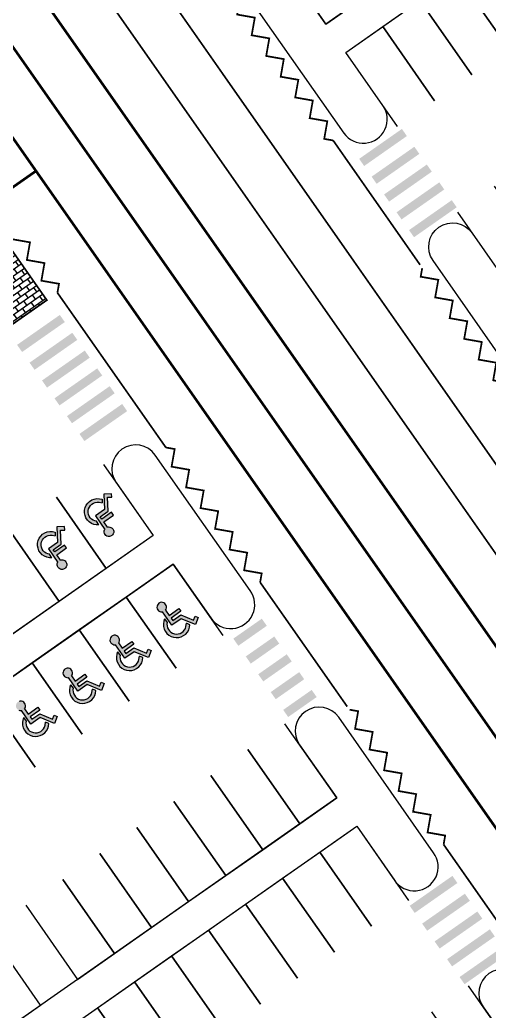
# Model space of a CAD drawing. Header units: millimetres. Extents: x 152904052 to 153933663, y 538271515 to 539240469.
# Drawn here: x 153360287 to 153387283, y 538598408 to 538655400 of the extents above; entities that cross this region are included whole.
import ezdxf

# ---------------------------------------------------------------- set-up
doc = ezdxf.new("R2010")
doc.units = ezdxf.units.MM
doc.layers.add('SCHM', color=9, linetype='Continuous')

msp = doc.modelspace()

# ---------------------------------------------------------------- hatches: boundary and pattern name
at = {"layer": 'SCHM'}
h = msp.add_hatch(dxfattribs=at)
h.set_pattern_fill('AR-B816', color=256, scale=1.5, angle=35, style=0)
h.set_pattern_definition([(35, (153148155.48, 538533342.43), (-174.8261, 249.67754), []), (125, (153148155.48, 538533342.43), (-424.50364, 74.85145), [304.8, -304.8])])
h.paths.add_polyline_path([(153349099.9, 538637046.8), (153348755.7, 538637538.3), (153348526, 538637377.4), (153352010.4, 538632401), (153361840.3, 538639284), (153358355.8, 538644260.3), (153357902.8, 538643943.1), (153358160.9, 538643574.5), (153356567.6, 538642458.9), (153354149.9, 538640766), (153354235.9, 538640643.1)])
h.paths.add_polyline_path([(153343851.6, 538644542), (153343974.5, 538644628.1), (153343759.4, 538644935.2), (153343406.8, 538644688.3), (153348526, 538637377.4), (153348755.7, 538637538.3)])
h.paths.add_polyline_path([(153339084.8, 538651611.3), (153338732.1, 538651364.4), (153343406.8, 538644688.3), (153343759.4, 538644935.2)])
h.paths.add_polyline_path([(153348074.4, 538658943.6), (153347050.9, 538658226.9), (153347323.3, 538657837.8), (153347855.8, 538658210.6), (153348070.9, 538657903.5), (153348562, 538658247.3)])
h.paths.add_polyline_path([(153345084.9, 538656850.3), (153338941.3, 538652548.5), (153339213.7, 538652159.4), (153345357.4, 538656461.2)])
h.paths.add_polyline_path([(153353236.6, 538651571.2), (153352783.6, 538651254), (153352998.7, 538650946.9), (153353942.2, 538649599.4), (153354630.5, 538648616.4), (153355261.5, 538647715.3), (153355892.4, 538646814.2), (153356523.3, 538645913.2), (153357211.6, 538644930.2), (153357902.8, 538643943.1), (153358355.8, 538644260.3)])
h.paths.add_polyline_path([(153348562, 538658247.3), (153348070.9, 538657903.5), (153352783.6, 538651254), (153353236.6, 538651571.2)])
for points in [[(153365590.9, 538626181.1), (153365639.3, 538626128.3), (153365672.3, 538626064.9), (153365687.8, 538625995), (153365684.7, 538625923.5), (153365663.1, 538625855.2), (153365624.7, 538625794.9), (153365571.9, 538625746.5), (153365508.4, 538625713.5), (153365438.6, 538625698), (153365367.1, 538625701.1), (153365298.8, 538625722.6), (153365238.5, 538625761.1), (153365190.1, 538625813.9), (153365157.1, 538625877.3), (153365141.6, 538625947.2), (153365144.7, 538626018.7), (153365166.2, 538626087), (153365177, 538626103.8), (153364633.3, 538626880.3), (153365165.2, 538627252.7), (153365127.7, 538628138.9), (153365564.9, 538628157.4), (153365573.1, 538627962.7), (153365330.6, 538627952.5), (153365364.4, 538627154.3), (153364904.6, 538626832.4), (153364998.3, 538626698.7), (153365564.6, 538627095.2), (153365679.9, 538626930.5), (153365113.6, 538626534), (153365326.5, 538626229.9), (153365390.8, 538626244.2), (153365462.3, 538626241.1), (153365530.5, 538626219.6)], [(153364602.4, 538626590.2), (153364690.9, 538626571.8), (153364837.7, 538626362.2), (153364687.6, 538626363.3), (153364540.7, 538626393.9), (153364402.7, 538626452.7), (153364279, 538626537.6), (153364174.4, 538626645.2), (153364093, 538626771.2), (153364037.9, 538626910.8), (153364011.4, 538627058.5), (153364014.5, 538627208.5), (153364046.9, 538627355), (153364107.6, 538627492.2), (153364194.1, 538627614.8), (153364303, 538627718.1), (153364430.1, 538627797.8), (153364570.4, 538627851.1), (153364718.4, 538627875.7), (153364868.4, 538627870.7), (153365014.4, 538627836.3), (153365023.4, 538627623.7), (153364841.2, 538627666.7), (153364731.9, 538627670.3), (153364624, 538627652.4), (153364521.8, 538627613.6), (153364429.1, 538627555.4), (153364349.8, 538627480.2), (153364286.7, 538627390.8), (153364242.5, 538627290.8), (153364218.8, 538627184), (153364216.6, 538627074.7), (153364235.9, 538626967), (153364276, 538626865.3), (153364335.4, 538626773.4), (153364411.6, 538626695), (153364501.8, 538626633.1)], [(153362887.7, 538624288.3), (153362936.1, 538624235.5), (153362969.1, 538624172.1), (153362984.6, 538624102.2), (153362981.5, 538624030.7), (153362959.9, 538623962.4), (153362921.5, 538623902.1), (153362868.7, 538623853.7), (153362805.2, 538623820.7), (153362735.4, 538623805.2), (153362663.9, 538623808.3), (153362595.6, 538623829.8), (153362535.3, 538623868.3), (153362486.9, 538623921.1), (153362453.9, 538623984.5), (153362438.4, 538624054.4), (153362441.5, 538624125.9), (153362463, 538624194.2), (153362473.8, 538624211), (153361930.1, 538624987.5), (153362462, 538625359.9), (153362424.5, 538626246.1), (153362861.7, 538626264.6), (153362869.9, 538626069.9), (153362627.4, 538626059.7), (153362661.2, 538625261.5), (153362201.4, 538624939.6), (153362295.1, 538624805.8), (153362861.4, 538625202.3), (153362976.7, 538625037.7), (153362410.4, 538624641.2), (153362623.3, 538624337.1), (153362687.6, 538624351.4), (153362759.1, 538624348.3), (153362827.3, 538624326.8)], [(153361899.2, 538624697.4), (153361987.7, 538624679), (153362134.5, 538624469.4), (153361984.4, 538624470.5), (153361837.5, 538624501), (153361699.5, 538624559.9), (153361575.8, 538624644.8), (153361471.2, 538624752.4), (153361389.8, 538624878.4), (153361334.7, 538625018), (153361308.2, 538625165.7), (153361311.2, 538625315.7), (153361343.7, 538625462.2), (153361404.4, 538625599.4), (153361490.9, 538625722), (153361599.8, 538625825.3), (153361726.9, 538625905), (153361867.2, 538625958.3), (153362015.2, 538625982.9), (153362165.1, 538625977.9), (153362311.2, 538625943.5), (153362320.2, 538625730.9), (153362138, 538625773.9), (153362028.7, 538625777.5), (153361920.8, 538625759.6), (153361818.6, 538625720.8), (153361725.9, 538625662.6), (153361646.5, 538625587.4), (153361583.5, 538625498), (153361539.3, 538625398), (153361515.6, 538625291.2), (153361513.4, 538625181.9), (153361532.7, 538625074.2), (153361572.8, 538624972.5), (153361632.2, 538624880.6), (153361708.4, 538624802.2), (153361798.6, 538624740.3)], [(153368705.1, 538621733.5), (153368672.1, 538621797), (153368623.7, 538621849.8), (153368563.4, 538621888.2), (153368495.1, 538621909.7), (153368423.6, 538621912.9), (153368353.8, 538621897.4), (153368290.3, 538621864.3), (153368237.5, 538621816), (153368199.1, 538621755.6), (153368177.5, 538621687.4), (153368174.4, 538621615.9), (153368189.9, 538621546), (153368223, 538621482.5), (153368271.3, 538621429.8), (153368331.7, 538621391.3), (153368399.9, 538621369.8), (153368471.4, 538621366.7), (153368490.9, 538621371), (153369034.6, 538620594.6), (153369566.5, 538620967), (153370386.4, 538620628.7), (153370553.3, 538621033.1), (153370373.2, 538621107.4), (153370280.6, 538620883.1), (153369542.2, 538621187.8), (153369082.5, 538620865.9), (153368988.8, 538620999.7), (153369555, 538621396.2), (153369439.7, 538621560.8), (153368873.5, 538621164.3), (153368660.6, 538621468.4), (153368696, 538621523.9), (153368717.5, 538621592.2), (153368720.6, 538621663.7)], [(153368751.5, 538620664.7), (153368764.4, 538620754.2), (153368617.6, 538620963.8), (153368567.4, 538620822.4), (153368545.9, 538620673.9), (153368554, 538620524.1), (153368591.5, 538620378.8), (153368656.7, 538620243.7), (153368747.3, 538620124.1), (153368859.7, 538620024.6), (153368989.4, 538619949.2), (153369131.4, 538619900.8), (153369280.2, 538619881.2), (153369429.9, 538619891.3), (153369574.7, 538619930.6), (153369708.9, 538619997.6), (153369827.3, 538620089.8), (153369925.3, 538620203.4), (153369999.1, 538620334.1), (153370045.7, 538620476.7), (153370063.3, 538620625.7), (153369866.7, 538620706.8), (153369844.7, 538620521), (153369810.7, 538620417), (153369757, 538620321.7), (153369685.5, 538620238.9), (153369599.2, 538620171.8), (153369501.4, 538620122.9), (153369395.8, 538620094.2), (153369286.7, 538620086.9), (153369178.3, 538620101.2), (153369074.8, 538620136.5), (153368980.2, 538620191.5), (153368898.3, 538620264), (153368832.3, 538620351.1), (153368784.7, 538620449.6), (153368757.4, 538620555.5)], [(153366001.9, 538619840.7), (153365968.9, 538619904.2), (153365920.5, 538619957), (153365860.2, 538619995.4), (153365791.9, 538620016.9), (153365720.4, 538620020.1), (153365650.6, 538620004.6), (153365587.1, 538619971.5), (153365534.3, 538619923.2), (153365495.9, 538619862.8), (153365474.3, 538619794.6), (153365471.2, 538619723.1), (153365486.7, 538619653.2), (153365519.8, 538619589.7), (153365568.1, 538619536.9), (153365628.5, 538619498.5), (153365696.7, 538619477), (153365768.2, 538619473.9), (153365787.7, 538619478.2), (153366331.4, 538618701.8), (153366863.3, 538619074.2), (153367683.2, 538618735.8), (153367850.1, 538619140.3), (153367670, 538619214.6), (153367577.4, 538618990.3), (153366839, 538619295), (153366379.2, 538618973.1), (153366285.6, 538619106.8), (153366851.8, 538619503.3), (153366736.5, 538619668), (153366170.3, 538619271.5), (153365957.4, 538619575.6), (153365992.8, 538619631.1), (153366014.3, 538619699.4), (153366017.4, 538619770.9)], [(153366048.3, 538618771.9), (153366061.2, 538618861.4), (153365914.4, 538619071), (153365864.2, 538618929.6), (153365842.7, 538618781.1), (153365850.8, 538618631.3), (153365888.2, 538618486), (153365953.5, 538618350.9), (153366044.1, 538618231.3), (153366156.5, 538618131.8), (153366286.2, 538618056.4), (153366428.2, 538618008), (153366577, 538617988.4), (153366726.7, 538617998.5), (153366871.5, 538618037.8), (153367005.7, 538618104.8), (153367124.1, 538618196.9), (153367222.1, 538618310.6), (153367295.9, 538618441.2), (153367342.5, 538618583.9), (153367360.1, 538618732.9), (153367163.5, 538618814), (153367141.5, 538618628.1), (153367107.5, 538618524.2), (153367053.8, 538618428.9), (153366982.3, 538618346.1), (153366896, 538618279), (153366798.2, 538618230.1), (153366692.6, 538618201.4), (153366583.5, 538618194.1), (153366475.1, 538618208.4), (153366371.6, 538618243.7), (153366277, 538618298.7), (153366195.1, 538618371.1), (153366129.1, 538618458.3), (153366081.5, 538618556.8), (153366054.2, 538618662.7)], [(153363298.7, 538617947.9), (153363265.7, 538618011.4), (153363217.3, 538618064.2), (153363157, 538618102.6), (153363088.7, 538618124.1), (153363017.2, 538618127.3), (153362947.4, 538618111.8), (153362883.9, 538618078.7), (153362831.1, 538618030.4), (153362792.7, 538617970), (153362771.1, 538617901.8), (153362768, 538617830.3), (153362783.5, 538617760.4), (153362816.6, 538617696.9), (153362864.9, 538617644.1), (153362925.3, 538617605.7), (153362993.5, 538617584.2), (153363065, 538617581.1), (153363084.5, 538617585.4), (153363628.2, 538616809), (153364160.1, 538617181.4), (153364980, 538616843), (153365146.9, 538617247.5), (153364966.8, 538617321.8), (153364874.2, 538617097.4), (153364135.8, 538617402.2), (153363676, 538617080.3), (153363582.4, 538617214), (153364148.6, 538617610.5), (153364033.3, 538617775.2), (153363467.1, 538617378.7), (153363254.2, 538617682.7), (153363289.6, 538617738.3), (153363311.1, 538617806.5), (153363314.2, 538617878)], [(153363345.1, 538616879.1), (153363358, 538616968.6), (153363211.2, 538617178.2), (153363161, 538617036.8), (153363139.5, 538616888.3), (153363147.6, 538616738.5), (153363185, 538616593.2), (153363250.3, 538616458.1), (153363340.9, 538616338.5), (153363453.3, 538616239), (153363583, 538616163.6), (153363725, 538616115.1), (153363873.8, 538616095.6), (153364023.5, 538616105.7), (153364168.3, 538616145), (153364302.5, 538616212), (153364420.9, 538616304.1), (153364518.9, 538616417.8), (153364592.7, 538616548.4), (153364639.3, 538616691.1), (153364656.9, 538616840.1), (153364460.3, 538616921.2), (153364438.3, 538616735.3), (153364404.3, 538616631.4), (153364350.6, 538616536.1), (153364279.1, 538616453.3), (153364192.8, 538616386.2), (153364095, 538616337.3), (153363989.4, 538616308.6), (153363880.3, 538616301.3), (153363771.9, 538616315.6), (153363668.4, 538616350.9), (153363573.8, 538616405.8), (153363491.9, 538616478.3), (153363425.9, 538616565.5), (153363378.3, 538616664), (153363351, 538616769.9)], [(153360595.5, 538616055.1), (153360562.5, 538616118.6), (153360514.1, 538616171.4), (153360453.8, 538616209.8), (153360385.5, 538616231.3), (153360314, 538616234.5), (153360244.2, 538616219), (153360180.7, 538616185.9), (153360127.9, 538616137.6), (153360089.5, 538616077.2), (153360067.9, 538616009), (153360064.8, 538615937.5), (153360080.3, 538615867.6), (153360113.4, 538615804.1), (153360161.7, 538615751.3), (153360222.1, 538615712.9), (153360290.3, 538615691.4), (153360361.8, 538615688.2), (153360381.3, 538615692.6), (153360925, 538614916.2), (153361456.9, 538615288.6), (153362276.8, 538614950.2), (153362443.7, 538615354.7), (153362263.6, 538615429), (153362171, 538615204.6), (153361432.6, 538615509.4), (153360972.8, 538615187.5), (153360879.2, 538615321.2), (153361445.4, 538615717.7), (153361330.1, 538615882.4), (153360763.9, 538615485.9), (153360551, 538615789.9), (153360586.4, 538615845.5), (153360607.9, 538615913.7), (153360611, 538615985.2)], [(153360641.9, 538614986.3), (153360654.8, 538615075.8), (153360508, 538615285.4), (153360457.8, 538615144), (153360436.3, 538614995.5), (153360444.4, 538614845.7), (153360481.8, 538614700.4), (153360547.1, 538614565.3), (153360637.7, 538614445.7), (153360750.1, 538614346.2), (153360879.8, 538614270.8), (153361021.8, 538614222.3), (153361170.6, 538614202.8), (153361320.3, 538614212.9), (153361465.1, 538614252.2), (153361599.3, 538614319.2), (153361717.7, 538614411.3), (153361815.7, 538614525), (153361889.5, 538614655.6), (153361936.1, 538614798.3), (153361953.7, 538614947.3), (153361757.1, 538615028.4), (153361735.1, 538614842.5), (153361701.1, 538614738.6), (153361647.4, 538614643.3), (153361575.9, 538614560.5), (153361489.6, 538614493.4), (153361391.8, 538614444.5), (153361286.2, 538614415.8), (153361177.1, 538614408.5), (153361068.7, 538614422.8), (153360965.1, 538614458.1), (153360870.6, 538614513), (153360788.7, 538614585.5), (153360722.7, 538614672.7), (153360675.1, 538614771.2), (153360647.8, 538614877.1)]]:
    msp.add_hatch(color=256, dxfattribs=at).paths.add_polyline_path(points)

# ---------------------------------------------------------------- linework, layer by layer
for p, q in [((153365564.9, 538628157.4), (153365127.7, 538628138.9)), ((153365127.7, 538628138.9), (153365165.2, 538627252.7)), ((153365330.6, 538627952.5), (153365573.1, 538627962.7)), ((153365573.1, 538627962.7), (153365564.9, 538628157.4)), ((153364046.9, 538627355), (153364107.6, 538627492.2)), ((153364107.6, 538627492.2), (153364194.1, 538627614.8)), ((153364194.1, 538627614.8), (153364303, 538627718.1)), ((153364242.5, 538627290.8), (153364286.7, 538627390.8)), ((153364286.7, 538627390.8), (153364349.8, 538627480.2)), ((153364303, 538627718.1), (153364430.1, 538627797.8)), ((153364349.8, 538627480.2), (153364429.1, 538627555.4)), ((153364429.1, 538627555.4), (153364521.8, 538627613.6)), ((153364430.1, 538627797.8), (153364570.4, 538627851.1)), ((153364521.8, 538627613.6), (153364624, 538627652.4)), ((153364570.4, 538627851.1), (153364718.4, 538627875.7)), ((153364624, 538627652.4), (153364731.9, 538627670.3)), ((153364718.4, 538627875.7), (153364868.4, 538627870.7)), ((153364731.9, 538627670.3), (153364841.2, 538627666.7)), ((153364841.2, 538627666.7), (153365023.4, 538627623.7)), ((153364868.4, 538627870.7), (153365014.4, 538627836.3)), ((153365014.4, 538627836.3), (153365023.4, 538627623.7)), ((153365364.4, 538627154.3), (153365330.6, 538627952.5)), ((153364011.4, 538627058.5), (153364014.5, 538627208.5)), ((153364037.9, 538626910.8), (153364011.4, 538627058.5)), ((153364014.5, 538627208.5), (153364046.9, 538627355)), ((153364093, 538626771.2), (153364037.9, 538626910.8)), ((153364216.6, 538627074.7), (153364218.8, 538627184)), ((153364235.9, 538626967), (153364216.6, 538627074.7)), ((153364218.8, 538627184), (153364242.5, 538627290.8)), ((153364276, 538626865.3), (153364235.9, 538626967)), ((153364335.4, 538626773.4), (153364276, 538626865.3)), ((153365165.2, 538627252.7), (153364633.3, 538626880.3)), ((153364633.3, 538626880.3), (153365177, 538626103.8)), ((153364904.6, 538626832.4), (153365364.4, 538627154.3)), ((153364998.3, 538626698.7), (153364904.6, 538626832.4)), ((153365564.6, 538627095.2), (153364998.3, 538626698.7)), ((153365113.6, 538626534), (153365679.9, 538626930.5)), ((153365679.9, 538626930.5), (153365564.6, 538627095.2)), ((153362861.7, 538626264.6), (153362424.5, 538626246.1)), ((153362869.9, 538626069.9), (153362861.7, 538626264.6)), ((153364174.4, 538626645.2), (153364093, 538626771.2)), ((153364279, 538626537.6), (153364174.4, 538626645.2)), ((153364402.7, 538626452.7), (153364279, 538626537.6)), ((153364411.6, 538626695), (153364335.4, 538626773.4)), ((153364540.7, 538626393.9), (153364402.7, 538626452.7)), ((153364501.8, 538626633.1), (153364411.6, 538626695)), ((153364602.4, 538626590.2), (153364501.8, 538626633.1)), ((153364687.6, 538626363.3), (153364540.7, 538626393.9)), ((153364690.9, 538626571.8), (153364602.4, 538626590.2)), ((153364837.7, 538626362.2), (153364687.6, 538626363.3)), ((153364837.7, 538626362.2), (153364690.9, 538626571.8)), ((153365326.5, 538626229.9), (153365113.6, 538626534)), ((153361404.4, 538625599.4), (153361490.9, 538625722)), ((153361490.9, 538625722), (153361599.8, 538625825.3)), ((153361599.8, 538625825.3), (153361726.9, 538625905)), ((153361725.9, 538625662.6), (153361818.6, 538625720.8)), ((153361726.9, 538625905), (153361867.2, 538625958.3)), ((153361818.6, 538625720.8), (153361920.8, 538625759.6)), ((153361867.2, 538625958.3), (153362015.2, 538625982.9)), ((153361920.8, 538625759.6), (153362028.7, 538625777.5)), ((153362015.2, 538625982.9), (153362165.1, 538625977.9)), ((153362028.7, 538625777.5), (153362138, 538625773.9)), ((153362138, 538625773.9), (153362320.2, 538625730.9)), ((153362165.1, 538625977.9), (153362311.2, 538625943.5)), ((153362311.2, 538625943.5), (153362320.2, 538625730.9)), ((153362424.5, 538626246.1), (153362462, 538625359.9)), ((153362627.4, 538626059.7), (153362869.9, 538626069.9)), ((153362661.2, 538625261.5), (153362627.4, 538626059.7)), ((153365141.6, 538625947.2), (153365144.7, 538626018.7)), ((153365157.1, 538625877.3), (153365141.6, 538625947.2)), ((153365144.7, 538626018.7), (153365166.2, 538626087)), ((153365190.1, 538625813.9), (153365157.1, 538625877.3)), ((153365166.2, 538626087), (153365177, 538626103.8)), ((153365238.5, 538625761.1), (153365190.1, 538625813.9)), ((153365298.8, 538625722.6), (153365238.5, 538625761.1)), ((153365367.1, 538625701.1), (153365298.8, 538625722.6)), ((153365326.5, 538626229.9), (153365390.8, 538626244.2)), ((153365438.6, 538625698), (153365367.1, 538625701.1)), ((153365390.8, 538626244.2), (153365462.3, 538626241.1)), ((153365508.4, 538625713.5), (153365438.6, 538625698)), ((153365462.3, 538626241.1), (153365530.5, 538626219.6)), ((153365571.9, 538625746.5), (153365508.4, 538625713.5)), ((153365530.5, 538626219.6), (153365590.9, 538626181.1)), ((153365624.7, 538625794.9), (153365571.9, 538625746.5)), ((153365590.9, 538626181.1), (153365639.3, 538626128.3)), ((153365663.1, 538625855.2), (153365624.7, 538625794.9)), ((153365639.3, 538626128.3), (153365672.3, 538626064.9)), ((153365684.7, 538625923.5), (153365663.1, 538625855.2)), ((153365672.3, 538626064.9), (153365687.8, 538625995)), ((153365687.8, 538625995), (153365684.7, 538625923.5)), ((153361308.2, 538625165.7), (153361311.2, 538625315.7)), ((153361334.7, 538625018), (153361308.2, 538625165.7)), ((153361311.2, 538625315.7), (153361343.7, 538625462.2)), ((153361343.7, 538625462.2), (153361404.4, 538625599.4)), ((153361513.4, 538625181.9), (153361515.6, 538625291.2)), ((153361532.7, 538625074.2), (153361513.4, 538625181.9)), ((153361515.6, 538625291.2), (153361539.3, 538625398)), ((153361539.3, 538625398), (153361583.5, 538625498)), ((153361583.5, 538625498), (153361646.5, 538625587.4)), ((153361646.5, 538625587.4), (153361725.9, 538625662.6)), ((153362462, 538625359.9), (153361930.1, 538624987.5)), ((153362201.4, 538624939.6), (153362661.2, 538625261.5)), ((153362861.4, 538625202.3), (153362295.1, 538624805.8)), ((153362976.7, 538625037.7), (153362861.4, 538625202.3)), ((153361389.8, 538624878.4), (153361334.7, 538625018)), ((153361471.2, 538624752.4), (153361389.8, 538624878.4)), ((153361575.8, 538624644.8), (153361471.2, 538624752.4)), ((153361572.8, 538624972.5), (153361532.7, 538625074.2)), ((153361632.2, 538624880.6), (153361572.8, 538624972.5)), ((153361699.5, 538624559.9), (153361575.8, 538624644.8)), ((153361708.4, 538624802.2), (153361632.2, 538624880.6)), ((153361837.5, 538624501), (153361699.5, 538624559.9)), ((153361798.6, 538624740.3), (153361708.4, 538624802.2)), ((153361899.2, 538624697.4), (153361798.6, 538624740.3)), ((153361987.7, 538624679), (153361899.2, 538624697.4)), ((153361930.1, 538624987.5), (153362473.8, 538624211)), ((153362134.5, 538624469.4), (153361987.7, 538624679)), ((153362295.1, 538624805.8), (153362201.4, 538624939.6)), ((153362410.4, 538624641.2), (153362976.7, 538625037.7)), ((153362623.3, 538624337.1), (153362410.4, 538624641.2)), ((153361984.4, 538624470.5), (153361837.5, 538624501)), ((153362134.5, 538624469.4), (153361984.4, 538624470.5)), ((153362438.4, 538624054.4), (153362441.5, 538624125.9)), ((153362453.9, 538623984.5), (153362438.4, 538624054.4)), ((153362441.5, 538624125.9), (153362463, 538624194.2)), ((153362486.9, 538623921.1), (153362453.9, 538623984.5)), ((153362463, 538624194.2), (153362473.8, 538624211)), ((153362623.3, 538624337.1), (153362687.6, 538624351.4)), ((153362687.6, 538624351.4), (153362759.1, 538624348.3)), ((153362759.1, 538624348.3), (153362827.3, 538624326.8)), ((153362827.3, 538624326.8), (153362887.7, 538624288.3)), ((153362887.7, 538624288.3), (153362936.1, 538624235.5)), ((153362936.1, 538624235.5), (153362969.1, 538624172.1)), ((153362981.5, 538624030.7), (153362959.9, 538623962.4)), ((153362969.1, 538624172.1), (153362984.6, 538624102.2)), ((153362984.6, 538624102.2), (153362981.5, 538624030.7)), ((153362535.3, 538623868.3), (153362486.9, 538623921.1)), ((153362595.6, 538623829.8), (153362535.3, 538623868.3)), ((153362663.9, 538623808.3), (153362595.6, 538623829.8)), ((153362735.4, 538623805.2), (153362663.9, 538623808.3)), ((153362805.2, 538623820.7), (153362735.4, 538623805.2)), ((153362868.7, 538623853.7), (153362805.2, 538623820.7)), ((153362921.5, 538623902.1), (153362868.7, 538623853.7)), ((153362959.9, 538623962.4), (153362921.5, 538623902.1)), ((153368199.1, 538621755.6), (153368177.5, 538621687.4)), ((153368237.5, 538621816), (153368199.1, 538621755.6)), ((153368290.3, 538621864.3), (153368237.5, 538621816)), ((153368353.8, 538621897.4), (153368290.3, 538621864.3)), ((153368423.6, 538621912.9), (153368353.8, 538621897.4)), ((153368495.1, 538621909.7), (153368423.6, 538621912.9)), ((153368563.4, 538621888.2), (153368495.1, 538621909.7)), ((153368623.7, 538621849.8), (153368563.4, 538621888.2)), ((153368672.1, 538621797), (153368623.7, 538621849.8)), ((153368705.1, 538621733.5), (153368672.1, 538621797)), ((153368720.6, 538621663.7), (153368705.1, 538621733.5)), ((153368177.5, 538621687.4), (153368174.4, 538621615.9)), ((153368174.4, 538621615.9), (153368189.9, 538621546)), ((153368189.9, 538621546), (153368223, 538621482.5)), ((153368223, 538621482.5), (153368271.3, 538621429.8)), ((153368271.3, 538621429.8), (153368331.7, 538621391.3)), ((153368331.7, 538621391.3), (153368399.9, 538621369.8)), ((153368399.9, 538621369.8), (153368471.4, 538621366.7)), ((153368471.4, 538621366.7), (153368490.9, 538621371)), ((153369034.6, 538620594.6), (153368490.9, 538621371)), ((153368660.6, 538621468.4), (153368696, 538621523.9)), ((153368660.6, 538621468.4), (153368873.5, 538621164.3)), ((153368696, 538621523.9), (153368717.5, 538621592.2)), ((153368717.5, 538621592.2), (153368720.6, 538621663.7)), ((153368873.5, 538621164.3), (153369439.7, 538621560.8)), ((153369555, 538621396.2), (153368988.8, 538620999.7)), ((153369082.5, 538620865.9), (153369542.2, 538621187.8)), ((153369439.7, 538621560.8), (153369555, 538621396.2)), ((153369542.2, 538621187.8), (153370280.6, 538620883.1)), ((153368567.4, 538620822.4), (153368545.9, 538620673.9)), ((153368545.9, 538620673.9), (153368554, 538620524.1)), ((153368617.6, 538620963.8), (153368567.4, 538620822.4)), ((153368617.6, 538620963.8), (153368764.4, 538620754.2)), ((153368764.4, 538620754.2), (153368751.5, 538620664.7)), ((153368751.5, 538620664.7), (153368757.4, 538620555.5)), ((153368757.4, 538620555.5), (153368784.7, 538620449.6)), ((153368988.8, 538620999.7), (153369082.5, 538620865.9)), ((153369566.5, 538620967), (153369034.6, 538620594.6)), ((153370386.4, 538620628.7), (153369566.5, 538620967)), ((153369844.7, 538620521), (153369866.7, 538620706.8)), ((153370063.3, 538620625.7), (153369866.7, 538620706.8)), ((153370045.7, 538620476.7), (153370063.3, 538620625.7)), ((153370280.6, 538620883.1), (153370373.2, 538621107.4)), ((153370373.2, 538621107.4), (153370553.3, 538621033.1)), ((153370553.3, 538621033.1), (153370386.4, 538620628.7)), ((153365650.6, 538620004.6), (153365587.1, 538619971.5)), ((153365720.4, 538620020.1), (153365650.6, 538620004.6)), ((153365791.9, 538620016.9), (153365720.4, 538620020.1)), ((153365860.2, 538619995.4), (153365791.9, 538620016.9)), ((153365920.5, 538619957), (153365860.2, 538619995.4)), ((153368554, 538620524.1), (153368591.5, 538620378.8)), ((153368591.5, 538620378.8), (153368656.7, 538620243.7)), ((153368656.7, 538620243.7), (153368747.3, 538620124.1)), ((153368747.3, 538620124.1), (153368859.7, 538620024.6)), ((153368784.7, 538620449.6), (153368832.3, 538620351.1)), ((153368832.3, 538620351.1), (153368898.3, 538620264)), ((153368859.7, 538620024.6), (153368989.4, 538619949.2)), ((153368898.3, 538620264), (153368980.2, 538620191.5)), ((153368980.2, 538620191.5), (153369074.8, 538620136.5)), ((153369074.8, 538620136.5), (153369178.3, 538620101.2)), ((153369178.3, 538620101.2), (153369286.7, 538620086.9)), ((153369286.7, 538620086.9), (153369395.8, 538620094.2)), ((153369395.8, 538620094.2), (153369501.4, 538620122.9)), ((153369501.4, 538620122.9), (153369599.2, 538620171.8)), ((153369574.7, 538619930.6), (153369708.9, 538619997.6)), ((153369599.2, 538620171.8), (153369685.5, 538620238.9)), ((153369685.5, 538620238.9), (153369757, 538620321.7)), ((153369708.9, 538619997.6), (153369827.3, 538620089.8)), ((153369757, 538620321.7), (153369810.7, 538620417)), ((153369810.7, 538620417), (153369844.7, 538620521)), ((153369827.3, 538620089.8), (153369925.3, 538620203.4)), ((153369925.3, 538620203.4), (153369999.1, 538620334.1)), ((153369999.1, 538620334.1), (153370045.7, 538620476.7)), ((153365474.3, 538619794.6), (153365471.2, 538619723.1)), ((153365471.2, 538619723.1), (153365486.7, 538619653.2)), ((153365495.9, 538619862.8), (153365474.3, 538619794.6)), ((153365486.7, 538619653.2), (153365519.8, 538619589.7)), ((153365534.3, 538619923.2), (153365495.9, 538619862.8)), ((153365519.8, 538619589.7), (153365568.1, 538619536.9)), ((153365587.1, 538619971.5), (153365534.3, 538619923.2)), ((153365568.1, 538619536.9), (153365628.5, 538619498.5)), ((153365628.5, 538619498.5), (153365696.7, 538619477)), ((153365696.7, 538619477), (153365768.2, 538619473.9)), ((153365768.2, 538619473.9), (153365787.7, 538619478.2)), ((153366331.4, 538618701.8), (153365787.7, 538619478.2)), ((153365968.9, 538619904.2), (153365920.5, 538619957)), ((153365957.4, 538619575.6), (153365992.8, 538619631.1)), ((153365957.4, 538619575.6), (153366170.3, 538619271.5)), ((153366001.9, 538619840.7), (153365968.9, 538619904.2)), ((153365992.8, 538619631.1), (153366014.3, 538619699.4)), ((153366017.4, 538619770.9), (153366001.9, 538619840.7)), ((153366014.3, 538619699.4), (153366017.4, 538619770.9)), ((153366170.3, 538619271.5), (153366736.5, 538619668)), ((153366851.8, 538619503.3), (153366285.6, 538619106.8)), ((153366736.5, 538619668), (153366851.8, 538619503.3)), ((153368989.4, 538619949.2), (153369131.4, 538619900.8)), ((153369131.4, 538619900.8), (153369280.2, 538619881.2)), ((153369280.2, 538619881.2), (153369429.9, 538619891.3)), ((153369429.9, 538619891.3), (153369574.7, 538619930.6)), ((153365864.2, 538618929.6), (153365842.7, 538618781.1)), ((153365914.4, 538619071), (153365864.2, 538618929.6)), ((153365914.4, 538619071), (153366061.2, 538618861.4)), ((153366061.2, 538618861.4), (153366048.3, 538618771.9)), ((153366285.6, 538619106.8), (153366379.2, 538618973.1)), ((153366863.3, 538619074.2), (153366331.4, 538618701.8)), ((153366379.2, 538618973.1), (153366839, 538619295)), ((153366839, 538619295), (153367577.4, 538618990.3)), ((153367683.2, 538618735.8), (153366863.3, 538619074.2)), ((153367577.4, 538618990.3), (153367670, 538619214.6)), ((153367670, 538619214.6), (153367850.1, 538619140.3)), ((153367850.1, 538619140.3), (153367683.2, 538618735.8)), ((153365842.7, 538618781.1), (153365850.8, 538618631.3)), ((153365850.8, 538618631.3), (153365888.2, 538618486)), ((153365888.2, 538618486), (153365953.5, 538618350.9)), ((153365953.5, 538618350.9), (153366044.1, 538618231.3)), ((153366048.3, 538618771.9), (153366054.2, 538618662.7)), ((153366054.2, 538618662.7), (153366081.5, 538618556.8)), ((153366081.5, 538618556.8), (153366129.1, 538618458.3)), ((153366129.1, 538618458.3), (153366195.1, 538618371.1)), ((153366195.1, 538618371.1), (153366277, 538618298.7)), ((153366277, 538618298.7), (153366371.6, 538618243.7)), ((153366798.2, 538618230.1), (153366896, 538618279)), ((153366896, 538618279), (153366982.3, 538618346.1)), ((153366982.3, 538618346.1), (153367053.8, 538618428.9)), ((153367053.8, 538618428.9), (153367107.5, 538618524.2)), ((153367107.5, 538618524.2), (153367141.5, 538618628.1)), ((153367124.1, 538618196.9), (153367222.1, 538618310.6)), ((153367141.5, 538618628.1), (153367163.5, 538618814)), ((153367360.1, 538618732.9), (153367163.5, 538618814)), ((153367222.1, 538618310.6), (153367295.9, 538618441.2)), ((153367295.9, 538618441.2), (153367342.5, 538618583.9)), ((153367342.5, 538618583.9), (153367360.1, 538618732.9)), ((153362771.1, 538617901.8), (153362768, 538617830.3)), ((153362768, 538617830.3), (153362783.5, 538617760.4)), ((153362792.7, 538617970), (153362771.1, 538617901.8)), ((153362783.5, 538617760.4), (153362816.6, 538617696.9)), ((153362831.1, 538618030.4), (153362792.7, 538617970)), ((153362883.9, 538618078.7), (153362831.1, 538618030.4)), ((153362947.4, 538618111.8), (153362883.9, 538618078.7)), ((153363017.2, 538618127.3), (153362947.4, 538618111.8)), ((153363088.7, 538618124.1), (153363017.2, 538618127.3)), ((153363157, 538618102.6), (153363088.7, 538618124.1)), ((153363217.3, 538618064.2), (153363157, 538618102.6)), ((153363265.7, 538618011.4), (153363217.3, 538618064.2)), ((153363254.2, 538617682.7), (153363289.6, 538617738.3)), ((153363298.7, 538617947.9), (153363265.7, 538618011.4)), ((153363289.6, 538617738.3), (153363311.1, 538617806.5)), ((153363314.2, 538617878), (153363298.7, 538617947.9)), ((153363311.1, 538617806.5), (153363314.2, 538617878)), ((153363467.1, 538617378.7), (153364033.3, 538617775.2)), ((153364033.3, 538617775.2), (153364148.6, 538617610.5)), ((153366044.1, 538618231.3), (153366156.5, 538618131.8)), ((153366156.5, 538618131.8), (153366286.2, 538618056.4)), ((153366286.2, 538618056.4), (153366428.2, 538618008)), ((153366371.6, 538618243.7), (153366475.1, 538618208.4)), ((153366428.2, 538618008), (153366577, 538617988.4)), ((153366475.1, 538618208.4), (153366583.5, 538618194.1)), ((153366577, 538617988.4), (153366726.7, 538617998.5)), ((153366583.5, 538618194.1), (153366692.6, 538618201.4)), ((153366692.6, 538618201.4), (153366798.2, 538618230.1)), ((153366726.7, 538617998.5), (153366871.5, 538618037.8)), ((153366871.5, 538618037.8), (153367005.7, 538618104.8)), ((153367005.7, 538618104.8), (153367124.1, 538618196.9)), ((153362816.6, 538617696.9), (153362864.9, 538617644.1)), ((153362864.9, 538617644.1), (153362925.3, 538617605.7)), ((153362925.3, 538617605.7), (153362993.5, 538617584.2)), ((153362993.5, 538617584.2), (153363065, 538617581.1)), ((153363065, 538617581.1), (153363084.5, 538617585.4)), ((153363628.2, 538616809), (153363084.5, 538617585.4)), ((153363211.2, 538617178.2), (153363161, 538617036.8)), ((153363211.2, 538617178.2), (153363358, 538616968.6)), ((153363254.2, 538617682.7), (153363467.1, 538617378.7)), ((153364148.6, 538617610.5), (153363582.4, 538617214)), ((153363582.4, 538617214), (153363676, 538617080.3)), ((153364160.1, 538617181.4), (153363628.2, 538616809)), ((153363676, 538617080.3), (153364135.8, 538617402.2)), ((153364135.8, 538617402.2), (153364874.2, 538617097.4)), ((153364980, 538616843), (153364160.1, 538617181.4)), ((153364874.2, 538617097.4), (153364966.8, 538617321.8)), ((153364966.8, 538617321.8), (153365146.9, 538617247.5)), ((153365146.9, 538617247.5), (153364980, 538616843)), ((153363161, 538617036.8), (153363139.5, 538616888.3)), ((153363139.5, 538616888.3), (153363147.6, 538616738.5)), ((153363147.6, 538616738.5), (153363185, 538616593.2)), ((153363185, 538616593.2), (153363250.3, 538616458.1)), ((153363358, 538616968.6), (153363345.1, 538616879.1)), ((153363345.1, 538616879.1), (153363351, 538616769.9)), ((153363351, 538616769.9), (153363378.3, 538616664)), ((153363378.3, 538616664), (153363425.9, 538616565.5)), ((153363425.9, 538616565.5), (153363491.9, 538616478.3)), ((153364350.6, 538616536.1), (153364404.3, 538616631.4)), ((153364404.3, 538616631.4), (153364438.3, 538616735.3)), ((153364438.3, 538616735.3), (153364460.3, 538616921.2)), ((153364656.9, 538616840.1), (153364460.3, 538616921.2)), ((153364592.7, 538616548.4), (153364639.3, 538616691.1)), ((153364639.3, 538616691.1), (153364656.9, 538616840.1)), ((153360314, 538616234.5), (153360244.2, 538616219)), ((153360385.5, 538616231.3), (153360314, 538616234.5)), ((153360453.8, 538616209.8), (153360385.5, 538616231.3)), ((153360514.1, 538616171.4), (153360453.8, 538616209.8)), ((153360562.5, 538616118.6), (153360514.1, 538616171.4)), ((153360595.5, 538616055.1), (153360562.5, 538616118.6)), ((153360611, 538615985.2), (153360595.5, 538616055.1)), ((153363250.3, 538616458.1), (153363340.9, 538616338.5)), ((153363340.9, 538616338.5), (153363453.3, 538616239)), ((153363453.3, 538616239), (153363583, 538616163.6)), ((153363491.9, 538616478.3), (153363573.8, 538616405.8)), ((153363573.8, 538616405.8), (153363668.4, 538616350.9)), ((153363583, 538616163.6), (153363725, 538616115.1)), ((153363668.4, 538616350.9), (153363771.9, 538616315.6)), ((153363725, 538616115.1), (153363873.8, 538616095.6)), ((153363771.9, 538616315.6), (153363880.3, 538616301.3)), ((153363873.8, 538616095.6), (153364023.5, 538616105.7)), ((153363880.3, 538616301.3), (153363989.4, 538616308.6)), ((153363989.4, 538616308.6), (153364095, 538616337.3)), ((153364023.5, 538616105.7), (153364168.3, 538616145)), ((153364095, 538616337.3), (153364192.8, 538616386.2)), ((153364168.3, 538616145), (153364302.5, 538616212)), ((153364192.8, 538616386.2), (153364279.1, 538616453.3)), ((153364279.1, 538616453.3), (153364350.6, 538616536.1)), ((153364302.5, 538616212), (153364420.9, 538616304.1)), ((153364420.9, 538616304.1), (153364518.9, 538616417.8)), ((153364518.9, 538616417.8), (153364592.7, 538616548.4)), ((153360222.1, 538615712.9), (153360290.3, 538615691.4)), ((153360290.3, 538615691.4), (153360361.8, 538615688.2)), ((153360361.8, 538615688.2), (153360381.3, 538615692.6)), ((153360925, 538614916.2), (153360381.3, 538615692.6)), ((153360551, 538615789.9), (153360586.4, 538615845.5)), ((153360551, 538615789.9), (153360763.9, 538615485.9)), ((153360586.4, 538615845.5), (153360607.9, 538615913.7)), ((153360607.9, 538615913.7), (153360611, 538615985.2)), ((153360763.9, 538615485.9), (153361330.1, 538615882.4)), ((153361445.4, 538615717.7), (153360879.2, 538615321.2)), ((153360972.8, 538615187.5), (153361432.6, 538615509.4)), ((153361330.1, 538615882.4), (153361445.4, 538615717.7)), ((153361432.6, 538615509.4), (153362171, 538615204.6)), ((153362171, 538615204.6), (153362263.6, 538615429)), ((153362263.6, 538615429), (153362443.7, 538615354.7)), ((153360457.8, 538615144), (153360436.3, 538614995.5)), ((153360436.3, 538614995.5), (153360444.4, 538614845.7)), ((153360508, 538615285.4), (153360457.8, 538615144)), ((153360508, 538615285.4), (153360654.8, 538615075.8)), ((153360654.8, 538615075.8), (153360641.9, 538614986.3)), ((153360641.9, 538614986.3), (153360647.8, 538614877.1)), ((153360647.8, 538614877.1), (153360675.1, 538614771.2)), ((153360879.2, 538615321.2), (153360972.8, 538615187.5)), ((153361456.9, 538615288.6), (153360925, 538614916.2)), ((153362276.8, 538614950.2), (153361456.9, 538615288.6)), ((153361735.1, 538614842.5), (153361757.1, 538615028.4)), ((153361953.7, 538614947.3), (153361757.1, 538615028.4)), ((153361936.1, 538614798.3), (153361953.7, 538614947.3)), ((153362443.7, 538615354.7), (153362276.8, 538614950.2)), ((153360444.4, 538614845.7), (153360481.8, 538614700.4)), ((153360481.8, 538614700.4), (153360547.1, 538614565.3)), ((153360547.1, 538614565.3), (153360637.7, 538614445.7)), ((153360637.7, 538614445.7), (153360750.1, 538614346.2)), ((153360675.1, 538614771.2), (153360722.7, 538614672.7)), ((153360722.7, 538614672.7), (153360788.7, 538614585.5)), ((153360750.1, 538614346.2), (153360879.8, 538614270.8)), ((153360788.7, 538614585.5), (153360870.6, 538614513)), ((153360870.6, 538614513), (153360965.1, 538614458.1)), ((153360965.1, 538614458.1), (153361068.7, 538614422.8)), ((153361068.7, 538614422.8), (153361177.1, 538614408.5)), ((153361177.1, 538614408.5), (153361286.2, 538614415.8)), ((153361286.2, 538614415.8), (153361391.8, 538614444.5)), ((153361391.8, 538614444.5), (153361489.6, 538614493.4)), ((153361465.1, 538614252.2), (153361599.3, 538614319.2)), ((153361489.6, 538614493.4), (153361575.9, 538614560.5)), ((153361575.9, 538614560.5), (153361647.4, 538614643.3)), ((153361599.3, 538614319.2), (153361717.7, 538614411.3)), ((153361647.4, 538614643.3), (153361701.1, 538614738.6)), ((153361701.1, 538614738.6), (153361735.1, 538614842.5)), ((153361717.7, 538614411.3), (153361815.7, 538614525)), ((153361815.7, 538614525), (153361889.5, 538614655.6)), ((153361889.5, 538614655.6), (153361936.1, 538614798.3)), ((153360879.8, 538614270.8), (153361021.8, 538614222.3)), ((153361021.8, 538614222.3), (153361170.6, 538614202.8)), ((153361170.6, 538614202.8), (153361320.3, 538614212.9)), ((153361320.3, 538614212.9), (153361465.1, 538614252.2))]:
    msp.add_line(p, q, dxfattribs=at)
at = {"layer": 'SCHM', "ltscale": 0.0008}
for points in [[(153505400.7, 538740757), (153501531.4, 538746283.1, 1), (153499278.8, 538744705.8), (153501415.3, 538741654.4), (153377887.2, 538655159.1), (153375750.6, 538658210.4, 1), (153373498, 538656633.1), (153378918.3, 538648892.1, 1), (153381170.9, 538650469.4), (153379034.3, 538653520.8), (153502562.5, 538740016.1), (153503148, 538739179.6, -0.0541009), (153504343.7, 538737005.3, 1), (153506882.3, 538738062.7, 0.0541009)], [(153504476.9, 538727119.7, -1), (153507189.6, 538726668.4), (153504943.9, 538713169, -1), (153502231.2, 538713620.3), (153502928.1, 538717809.9), (153389588.2, 538638448.4), (153391724.7, 538635397, -1), (153389472.1, 538633819.7), (153384051.8, 538641560.7, -1), (153386304.4, 538643138), (153388441, 538640086.7), (153503387.9, 538720573.4)], [(153384081.9, 538607520.4), (153378632.1, 538615303.6, 1), (153376379.4, 538613726.2), (153378516, 538610674.9), (153252202.8, 538522229.4), (153250066.2, 538525280.7, 1), (153247813.5, 538523703.4), (153253233.8, 538515962.4, 1), (153255486.5, 538517539.8), (153253349.9, 538520591.1), (153379663.2, 538609036.6), (153381829.3, 538605943, 1.02502)], [(153392383.1, 538590870.6, 1.0251063), (153394635.6, 538592447.8), (153389185.9, 538600231.2, 1), (153386933.2, 538598653.8), (153389069.8, 538595602.5), (153262756.6, 538507157), (153260620, 538510208.3, 1), (153258367.3, 538508631), (153263787.6, 538500890, 1), (153266040.3, 538502467.4), (153263903.7, 538505518.7), (153390217, 538593964.2)]]:
    msp.add_lwpolyline(points, format="xyb", close=True, dxfattribs=at)
at = {"layer": 'SCHM', "ltscale": 0.3, "const_width": 100, "flags": 128}
msp.add_lwpolyline([(153402790.2, 538608261.5), (153365565.1, 538661424.5)], dxfattribs=at)
at = {"layer": 'SCHM'}
for points in [[(153374904.7, 538659418.6), (153377887.3, 538655159), (153380017.1, 538656650.3), (153377034.5, 538660909.9)], [(153388406.3, 538653735.1), (153385423.7, 538657994.7), (153387553.5, 538659486), (153390536.1, 538655226.4)], [(153386276.5, 538652243.8), (153383293.9, 538656503.4), (153385423.7, 538657994.7), (153388406.3, 538653735.1)], [(153384146.7, 538650752.5), (153381164.1, 538655012.1), (153383293.9, 538656503.4), (153386276.5, 538652243.8)], [(153382016.9, 538649261.2), (153379034.3, 538653520.8), (153381164.1, 538655012.1), (153384146.7, 538650752.5)], [(153385458.4, 538644346.3), (153388441, 538640086.7), (153390570.8, 538641578), (153387588.2, 538645837.6)], [(153365094.1, 538629843.4), (153367961.9, 538625747.6), (153365258.7, 538623854.8), (153362390.9, 538627950.6)], [(153362390.9, 538627950.6), (153365258.7, 538623854.8), (153362555.5, 538621962), (153359687.7, 538626057.8)], [(153359687.7, 538626057.8), (153362555.5, 538621962), (153359852.3, 538620069.2), (153356984.5, 538624165)], [(153371976.6, 538620014.1), (153369108.8, 538624109.8), (153366405.6, 538622217), (153369273.4, 538618121.3)], [(153369273.4, 538618121.3), (153366405.6, 538622217), (153363702.4, 538620324.2), (153366570.2, 538616228.5)], [(153366570.2, 538616228.5), (153363702.4, 538620324.2), (153360999.2, 538618431.4), (153363867, 538614335.7)], [(153363867, 538614335.7), (153360999.2, 538618431.4), (153358296, 538616538.6), (153361163.8, 538612442.9)], [(153361163.6, 538612443.2), (153358295.7, 538616539), (153355592.5, 538614646.2), (153358460.4, 538610550.4)], [(153373403.6, 538613443.2), (153376386.2, 538609183.6), (153378516, 538610674.9), (153375533.4, 538614934.5)], [(153371273.8, 538611951.9), (153374256.4, 538607692.3), (153376386.2, 538609183.6), (153373403.6, 538613443.2)], [(153369144, 538610460.6), (153372126.6, 538606201), (153374256.4, 538607692.3), (153371273.8, 538611951.9)], [(153367014.2, 538608969.3), (153369996.8, 538604709.7), (153372126.6, 538606201), (153369144, 538610460.6)], [(153364884.4, 538607478), (153367867, 538603218.4), (153369996.8, 538604709.7), (153367014.2, 538608969.3)], [(153380516, 538603285.7), (153377533.4, 538607545.3), (153379663.2, 538609036.6), (153382645.8, 538604777)], [(153362754.6, 538605986.7), (153365737.2, 538601727.1), (153367867, 538603218.4), (153364884.4, 538607478)], [(153378386.2, 538601794.4), (153375403.6, 538606054), (153377533.4, 538607545.3), (153380516, 538603285.7)], [(153360624.8, 538604495.4), (153363607.4, 538600235.8), (153365737.2, 538601727.1), (153362754.6, 538605986.7)], [(153376256.4, 538600303.1), (153373273.8, 538604562.7), (153375403.6, 538606054), (153378386.2, 538601794.4)], [(153374126.6, 538598811.8), (153371144, 538603071.4), (153373273.8, 538604562.7), (153376256.4, 538600303.1)], [(153356365.3, 538601512.8), (153359347.9, 538597253.2), (153361477.6, 538598744.5), (153358495, 538603004.1)], [(153371996.8, 538597320.5), (153369014.2, 538601580.1), (153371144, 538603071.4), (153374126.6, 538598811.8)], [(153369867, 538595829.2), (153366884.4, 538600088.8), (153369014.2, 538601580.1), (153371996.8, 538597320.5)], [(153367737.2, 538594337.9), (153364754.6, 538598597.5), (153366884.4, 538600088.8), (153369867, 538595829.2)], [(153383957.4, 538598370.8), (153386940, 538594111.2), (153389069.8, 538595602.5), (153386087.2, 538599862.1)], [(153365607.4, 538592846.6), (153362624.8, 538597106.2), (153364754.6, 538598597.5), (153367737.2, 538594337.9)]]:
    msp.add_lwpolyline(points, dxfattribs=at)
at = {"layer": 'SCHM', "ltscale": 0.3}
for points, const_width in [([(153400364.9, 538606563.4), (153363139.8, 538659726.3)], 100), ([(153358192.7, 538656262.3), (153395417.8, 538603099.3)], 150), ([(153355735.3, 538654541.6), (153392960.4, 538601378.6)], 150)]:
    msp.add_lwpolyline(points, dxfattribs=dict(at, const_width=const_width))
at = {"layer": 'SCHM'}
for points, const_width in [([(153361840.7, 538639284.2), (153352010.8, 538632401.3), (153338245, 538652061), (153348074.8, 538658943.9)], 100), ([(153358760.7, 538644990.5), (153361218.1, 538646711.2), (153357776.7, 538651626.1), (153355319.2, 538649905.4)], 150)]:
    msp.add_lwpolyline(points, close=True, dxfattribs=dict(at, const_width=const_width))
at = {"layer": 'SCHM', "const_width": 150}
msp.add_lwpolyline([(153360333.2, 538658435.7), (153393287, 538611372.8)], dxfattribs=at)
at = {"layer": 'SCHM', "ltscale": 0.005, "const_width": 100}
for points in [[(153378308.5, 538648465.1), (153377794.3, 538648555.8), (153377972.9, 538649568.6), (153376960.1, 538649747.1), (153377138.7, 538650759.9), (153376125.9, 538650938.5), (153376304.5, 538651951.3), (153375291.7, 538652129.8), (153375470.3, 538653142.6), (153374457.5, 538653321.2), (153374636.1, 538654334), (153373623.3, 538654512.5), (153373801.9, 538655525.3), (153372789.2, 538655703.9), (153372876.2, 538656197.8)], [(153362449.5, 538639710.5), (153362540.1, 538640224.7), (153361527.4, 538640403.3), (153361705.9, 538641416), (153360693.2, 538641594.6), (153360871.7, 538642607.4), (153359859, 538642786)], [(153388862.3, 538633392.7), (153388348.1, 538633483.4), (153388526.7, 538634496.2), (153387513.9, 538634674.7), (153387692.5, 538635687.5), (153386679.7, 538635866.1), (153386858.3, 538636878.9), (153385845.5, 538637057.4), (153386024.1, 538638070.2), (153385011.3, 538638248.8), (153385189.9, 538639261.6), (153384177.2, 538639440.1), (153384355.7, 538640452.9), (153383343, 538640631.5), (153383430.1, 538641125.4)], [(153374108.4, 538623062), (153374199, 538623576.1), (153373186.3, 538623754.7), (153373364.9, 538624767.5), (153372352.1, 538624946), (153372530.7, 538625958.8), (153371517.9, 538626137.4), (153371696.5, 538627150.2), (153370683.7, 538627328.7), (153370862.3, 538628341.5), (153369849.5, 538628520.1), (153370028.1, 538629532.9), (153369015.3, 538629711.4), (153369193.9, 538630724.2), (153368687.5, 538630813.5)], [(153384662.2, 538607989.6), (153384752.9, 538608503.7), (153383740.1, 538608682.3), (153383918.7, 538609695.1), (153382905.9, 538609873.6), (153383084.5, 538610886.4), (153382071.7, 538611065), (153382250.3, 538612077.8), (153381237.5, 538612256.3), (153381416.1, 538613269.1), (153380403.3, 538613447.7), (153380581.9, 538614460.5), (153379569.1, 538614639), (153379747.7, 538615651.8), (153379253.8, 538615738.9)]]:
    msp.add_lwpolyline(points, dxfattribs=at)
at = {"layer": 'SCHM', "ltscale": 0.05, "const_width": 100}
for points in [[(153383308, 538641315.6), (153378308.5, 538648465.1)], [(153368687.5, 538630813.5), (153362449.5, 538639710.5)], [(153379116.8, 538615918.6), (153374108.4, 538623062)], [(153389795.1, 538600668.7), (153384662.2, 538607989.6)]]:
    msp.add_lwpolyline(points, dxfattribs=at)
at = {"layer": 'SCHM', "ltscale": 0.0008}
msp.add_lwpolyline([(153373527.7, 538622592.5), (153368078.3, 538630376, 1), (153365825.6, 538628798.6), (153367962.2, 538625747.3), (153241649, 538537301.8), (153239512.4, 538540353.1, 1), (153237259.7, 538538775.8), (153242680, 538531034.8, 1), (153244932.7, 538532612.2), (153242796.1, 538535663.5), (153369109.4, 538624109), (153371275.5, 538621015.4, 1.0252012), (153373527.7, 538622592.5)], format="xyb", dxfattribs=at)
at = {"layer": 'SCHM'}
for points in [[(153380092.1, 538646997.8), (153382549.5, 538648718.5), (153379805.3, 538647407.4), (153382262.7, 538649128.1)], [(153380809, 538645973.9), (153383266.5, 538647694.6), (153380522.2, 538646383.4), (153382979.7, 538648104.2)], [(153381526, 538644949.9), (153383983.5, 538646670.7), (153381239.2, 538645359.5), (153383696.7, 538647080.2)], [(153382243, 538643926), (153384700.4, 538645646.7), (153381956.2, 538644335.6), (153384413.6, 538646056.3)], [(153382959.9, 538642902), (153385417.4, 538644622.8), (153382673.2, 538643311.6), (153385130.6, 538645032.3)], [(153360417.7, 538636304.1), (153362875.1, 538638024.8), (153360130.9, 538636713.7), (153362588.3, 538638434.4)], [(153361134.6, 538635280.1), (153363592.1, 538637000.9), (153360847.8, 538635689.7), (153363305.3, 538637410.4)], [(153361851.6, 538634256.2), (153364309.1, 538635976.9), (153361564.8, 538634665.8), (153364022.3, 538636386.5)], [(153362568.6, 538633232.3), (153365026, 538634953), (153362281.8, 538633641.8), (153364739.2, 538635362.6)], [(153363285.5, 538632208.3), (153365743, 538633929.1), (153362998.7, 538632617.9), (153365456.2, 538634338.6)], [(153364002.5, 538631184.4), (153366460, 538632905.1), (153363715.7, 538631594), (153366173.2, 538633314.7)], [(153374205.3, 538620971.6), (153372567, 538619824.3), (153374492.1, 538620562), (153372853.8, 538619414.8)], [(153374922.3, 538619947.6), (153373284, 538618800.4), (153375209.1, 538619538.1), (153373570.8, 538618390.9)], [(153375639.3, 538618923.7), (153374001, 538617776.5), (153375926.1, 538618514.2), (153374287.8, 538617367)], [(153376356.3, 538617899.8), (153374718, 538616752.6), (153376643.1, 538617490.3), (153375004.8, 538616343)], [(153377073.3, 538616875.9), (153375435, 538615728.7), (153377360.1, 538616466.3), (153375721.9, 538615319.1)], [(153385168.9, 538606186), (153382711.4, 538604465.3), (153385455.6, 538605776.5), (153382998.2, 538604055.7)], [(153385885.8, 538605162.1), (153383428.4, 538603441.4), (153386172.6, 538604752.5), (153383715.2, 538603031.8)], [(153386602.8, 538604138.2), (153384145.3, 538602417.4), (153386889.6, 538603728.6), (153384432.1, 538602007.9)], [(153387319.8, 538603114.2), (153384862.3, 538601393.5), (153387606.6, 538602704.7), (153385149.1, 538600983.9)], [(153388036.7, 538602090.3), (153385579.3, 538600369.6), (153388323.5, 538601680.7), (153385866.1, 538599960)]]:
    msp.add_solid(points, dxfattribs=at)

doc.saveas('drawing.dxf')
